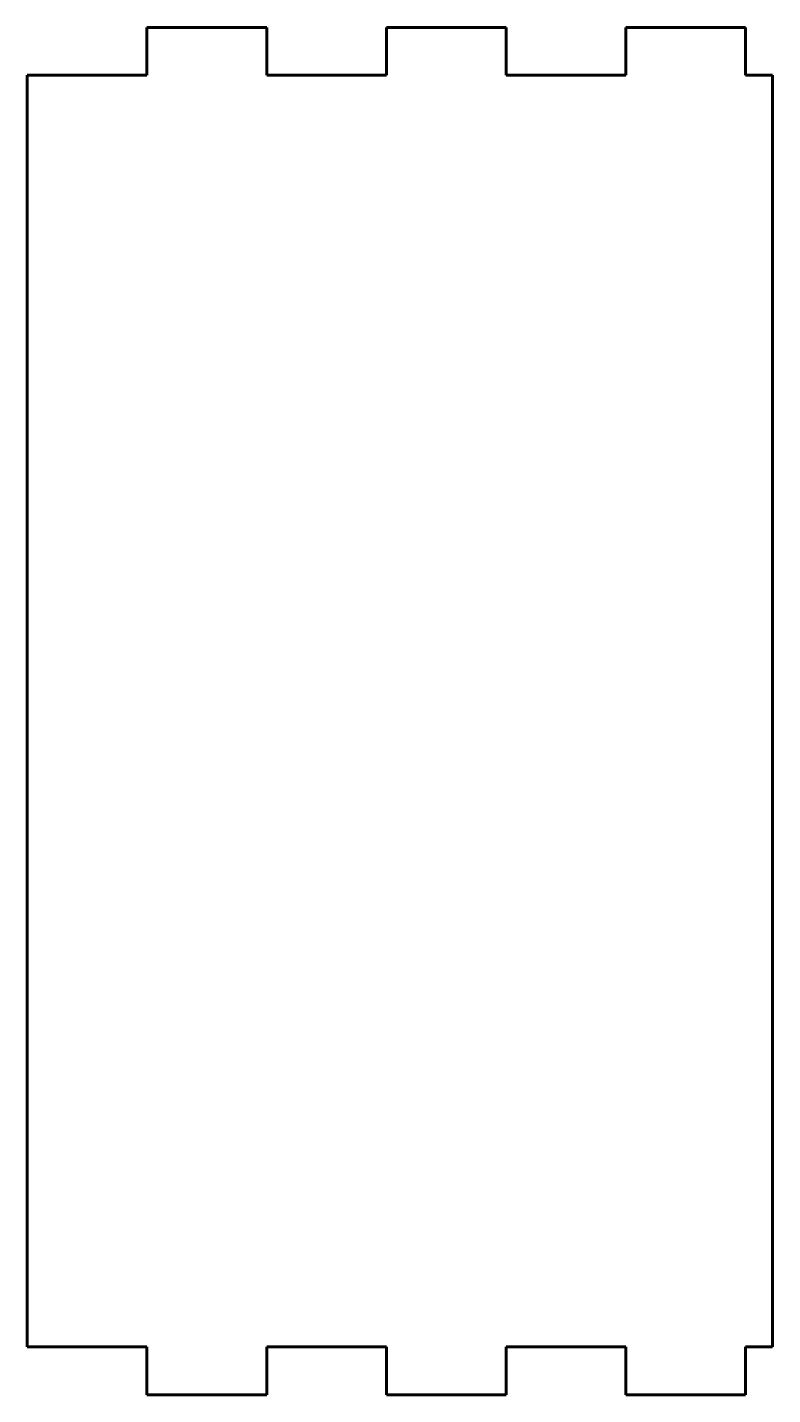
# Model space of a CAD drawing. Header units: millimetres. Extents: x -140 to -78, y 132 to 246.
import ezdxf

# ---------------------------------------------------------------- set-up
doc = ezdxf.new("R2010")
doc.units = ezdxf.units.MM
doc.linetypes.add('K5LT_BASIC', pattern=[0])
doc.layers.add('Системный слой', color=7, linetype='Continuous')

msp = doc.modelspace()

# ---------------------------------------------------------------- linework, layer by layer
at = {"layer": 'Системный слой', "color": 143, "linetype": 'K5LT_BASIC', "lineweight": 60, "true_color": 0x33acca}
for p, q in [((-120.2, 246.01), (-130.2, 246.01)), ((-130.2, 246.01), (-130.2, 242.01)), ((-120.2, 242.01), (-120.2, 246.01)), ((-100.2, 246.01), (-110.2, 246.01)), ((-110.2, 246.01), (-110.2, 242.01)), ((-100.2, 242.01), (-100.2, 246.01)), ((-80.2, 246.01), (-90.2, 246.01)), ((-90.2, 246.01), (-90.2, 242.01)), ((-80.2, 242.01), (-80.2, 246.01)), ((-140.2, 242.01), (-130.2, 242.01)), ((-140.2, 135.71), (-140.2, 242.01)), ((-120.2, 242.01), (-110.2, 242.01)), ((-100.2, 242.01), (-90.2, 242.01)), ((-80.2, 242.01), (-77.92, 242.01)), ((-77.92, 135.71), (-77.92, 242.01)), ((-130.2, 135.71), (-140.2, 135.71)), ((-130.2, 135.71), (-130.2, 131.71)), ((-120.2, 131.71), (-120.2, 135.71)), ((-110.2, 135.71), (-120.2, 135.71)), ((-110.2, 135.71), (-110.2, 131.71)), ((-100.2, 131.71), (-100.2, 135.71)), ((-90.2, 135.71), (-100.2, 135.71)), ((-90.2, 135.71), (-90.2, 131.71)), ((-80.2, 131.71), (-80.2, 135.71)), ((-80.2, 135.71), (-77.92, 135.71)), ((-130.2, 131.71), (-120.2, 131.71)), ((-110.2, 131.71), (-100.2, 131.71)), ((-90.2, 131.71), (-80.2, 131.71))]:
    msp.add_line(p, q, dxfattribs=at)

doc.saveas('drawing.dxf')
